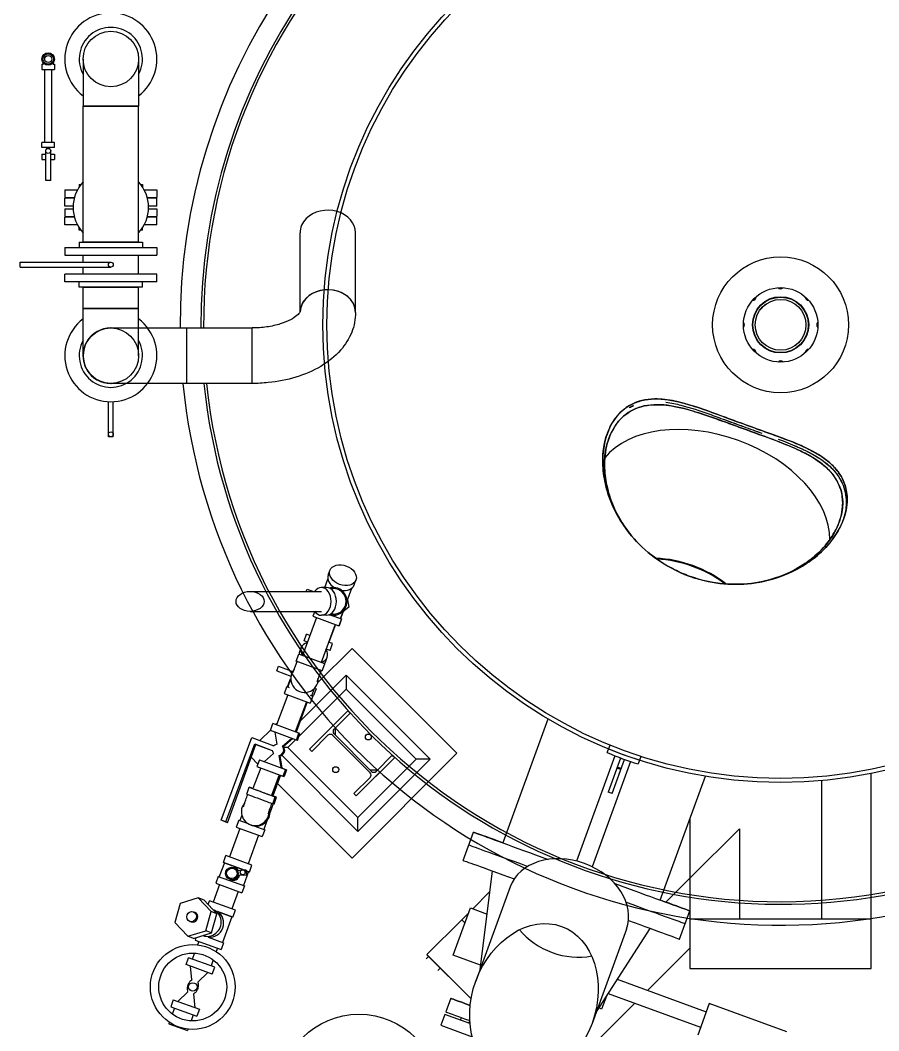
# Model space of a CAD drawing. Header units: metres. Extents: x 0 to 63075, y 0 to 44550.
# Drawn here: x 60052.5 to 60443.5, y 37240.8 to 37701.2 of the extents above; entities that cross this region are included whole.
import ezdxf

# ---------------------------------------------------------------- set-up
doc = ezdxf.new("R2010")
doc.units = ezdxf.units.M
doc.header["$LTSCALE"] = 75
for name, color, linetype in [('GSB', 7, 'Continuous'), ('ML6', 1, 'Continuous'), ('SL1', 8, 'Continuous')]:
    doc.layers.add(name, color=color, linetype=linetype)

# ---------------------------------------------------------------- blocks, each defined once
blk = doc.blocks.new('A$C6bae614f')
at = {"layer": 'SL1'}
for p, q in [((414254.4, 25759.3), (414254.4, 25616.3)), ((414422.6, 25759.3), (414422.6, 25616.3)), ((414129.4, 25743.4), (414134.2, 25743.4)), ((414129.4, 25743.4), (414129.4, 25727.5)), ((414129.4, 25727.5), (414167.5, 25727.5)), ((414132.6, 25748.8), (414132.6, 25743.4)), ((414137.8, 25506.5), (414137.8, 25727.5)), ((414159.2, 25506.5), (414159.2, 25727.5)), ((414162.8, 25743.4), (414167.5, 25743.4)), ((414164.4, 25743.4), (414164.4, 25748.8)), ((414167.5, 25743.4), (414167.5, 25727.5)), ((414254.3, 25203.5), (414254.4, 25616.3)), ((414422.6, 25616.3), (414254.3, 25616.3)), ((414254.3, 25616.3), (414422.6, 25616.3)), ((414422.6, 25616.3), (414254.3, 25616.3)), ((414254.3, 25616.3), (414254.3, 25616.3)), ((414254.4, 25616.3), (414422.6, 25616.3)), ((414254.4, 25616.3), (414254.4, 25616.3)), ((414254.4, 25616.3), (414422.6, 25616.3)), ((414422.6, 25616.3), (414422.6, 25616.3)), ((414422.6, 25203.4), (414422.6, 25616.3)), ((414422.6, 25616.3), (414422.6, 25616.3)), ((414254.3, 25530.3), (414254.3, 25530.3)), ((414254.3, 25530.3), (414254.3, 25530.3)), ((414254.3, 25530.3), (414254.3, 25530.3)), ((414254.3, 25530.3), (414254.3, 25530.3)), ((414422.6, 25530.3), (414422.6, 25530.3)), ((414422.6, 25530.3), (414422.6, 25530.3)), ((414422.6, 25530.3), (414422.6, 25530.3)), ((414422.6, 25530.3), (414422.6, 25530.3)), ((414167.5, 25506.5), (414129.4, 25506.5)), ((414129.4, 25490.7), (414129.4, 25506.5)), ((414167.5, 25490.7), (414129.4, 25490.7)), ((414141, 25390.5), (414141, 25480.5)), ((414144.6, 25486.9), (414142.3, 25490.7)), ((414152.4, 25486.9), (414154.7, 25490.7)), ((414156, 25390.5), (414156, 25480.5)), ((414167.5, 25490.7), (414167.5, 25506.5)), ((414129.4, 25470.4), (414141, 25470.4)), ((414129.4, 25470.4), (414129.4, 25454.5)), ((414129.4, 25454.5), (414141, 25454.5)), ((414156, 25470.4), (414167.5, 25470.4)), ((414156, 25454.5), (414167.5, 25454.5)), ((414167.5, 25470.4), (414167.5, 25454.5)), ((414156, 25390.5), (414141, 25390.5)), ((414198.8, 25362.7), (414237.4, 25362.7)), ((414198.8, 25362.7), (414198.8, 25338.8)), ((414242.4, 25378.5), (414247.5, 25378.5)), ((414242.4, 25378.5), (414242.4, 25371.3)), ((414429.4, 25378.5), (414434.5, 25378.5)), ((414434.5, 25378.5), (414434.5, 25371.3)), ((414439.5, 25362.7), (414478.2, 25362.7)), ((414478.2, 25362.7), (414478.2, 25338.8)), ((414198.8, 25338.8), (414228.1, 25338.8)), ((414227.6, 25337.2), (414198.8, 25337.2)), ((414198.8, 25313.4), (414198.8, 25337.2)), ((414448.9, 25338.8), (414478.2, 25338.8)), ((414478.2, 25337.2), (414449.3, 25337.2)), ((414478.2, 25313.4), (414478.2, 25337.2)), ((414224.3, 25313.4), (414198.8, 25313.4)), ((414198.8, 25305.2), (414224.3, 25305.2)), ((414198.8, 25305.2), (414198.8, 25281.4)), ((414478.2, 25313.4), (414452.7, 25313.4)), ((414452.7, 25305.2), (414478.2, 25305.2)), ((414478.2, 25305.2), (414478.2, 25281.3)), ((414198.8, 25281.4), (414227.6, 25281.4)), ((414228.1, 25279.8), (414198.8, 25279.8)), ((414198.8, 25255.9), (414198.8, 25279.8)), ((414478.2, 25279.7), (414448.9, 25279.7)), ((414449.3, 25281.3), (414478.2, 25281.3)), ((414478.2, 25255.9), (414478.2, 25279.7)), ((414237.4, 25255.9), (414198.8, 25255.9)), ((414242.4, 25240.1), (414242.4, 25247.3)), ((414247.5, 25240.1), (414242.4, 25240.1)), ((414434.5, 25240.1), (414429.4, 25240.1)), ((414434.5, 25240.1), (414434.5, 25247.3)), ((414478.2, 25255.9), (414439.5, 25255.9)), ((414242.4, 25203.4), (414434.5, 25203.4)), ((414242.4, 25203.4), (414242.4, 25187.6)), ((414422.6, 25203.4), (414254.3, 25203.5)), ((414254.3, 25203.4), (414254.3, 25203.5)), ((414254.3, 25203.4), (414422.6, 25203.4)), ((414422.6, 25203.4), (414422.6, 25203.4)), ((414434.5, 25203.4), (414434.5, 25187.6)), ((414912.3, 24992), (414912.3, 25231.9)), ((415080.6, 24990.6), (415080.6, 25231.9)), ((414198.8, 25187.6), (414478.2, 25187.6)), ((414198.8, 25187.6), (414198.8, 25163.8)), ((414478.2, 25187.6), (414478.2, 25163.8)), ((414063.6, 25127.9), (414063.6, 25142.9)), ((414063.6, 25142.9), (414338.5, 25142.9)), ((414198.8, 25163.8), (414478.2, 25163.8)), ((414254.3, 25142.9), (414254.3, 25163.8)), ((414422.6, 25107.1), (414422.6, 25163.8)), ((414063.6, 25127.9), (414338.5, 25127.9)), ((414254.3, 25107.1), (414254.3, 25127.9)), ((414478.2, 25107.1), (414198.8, 25107.1)), ((414198.8, 25083.2), (414198.8, 25107.1)), ((414478.2, 25083.2), (414198.8, 25083.2)), ((414242.4, 25067.4), (414242.4, 25083.2)), ((414434.5, 25067.4), (414434.5, 25083.2)), ((414478.2, 25083.2), (414478.2, 25107.1)), ((414434.5, 25067.4), (414242.4, 25067.4)), ((414254.3, 25002.3), (414254.3, 25067.4)), ((414422.6, 25067.4), (414254.3, 25067.4)), ((414254.3, 25067.4), (414422.6, 25067.4)), ((414254.3, 25067.4), (414254.3, 25067.4)), ((414422.6, 25002.3), (414422.6, 25067.4)), ((414422.6, 25067.4), (414422.6, 25067.4)), ((416371, 25062.5), (416374.2, 25065.8)), ((416340.9, 25031.9), (416342.8, 25033.9)), ((414254.3, 25002.3), (414254.3, 25002.3)), ((414422.6, 25002.3), (414254.3, 25002.3)), ((414254.3, 24859.3), (414254.3, 25002.3)), ((414254.3, 25002.3), (414422.6, 25002.3)), ((414422.6, 25002.3), (414254.3, 25002.3)), ((414254.3, 25002.3), (414422.6, 25002.3)), ((414254.3, 25002.3), (414422.6, 25002.3)), ((414254.3, 25002.3), (414254.3, 25002.3)), ((414422.6, 25002.3), (414422.6, 25002.3)), ((414422.6, 24859.3), (414422.6, 25002.3)), ((414422.6, 25002.3), (414422.6, 25002.3)), ((416306.7, 24997.2), (416324.4, 25015.2)), ((416288.4, 24978.5), (416290.2, 24980.4)), ((416482.6, 24959.2), (416479.9, 24956.4)), ((414338.5, 24943.4), (414767.5, 24943.4)), ((414567.5, 24943.4), (414567.5, 24775.1)), ((414767.5, 24775.1), (414767.5, 24943.4)), ((416256.9, 24946.6), (416259.6, 24949.3)), ((416451.2, 24927.2), (416449.3, 24925.3)), ((416432.8, 24908.6), (416415.1, 24890.6)), ((416398.6, 24873.8), (416396.7, 24871.9)), ((416368.5, 24843.2), (416365.3, 24840)), ((414767.5, 24775.1), (414338.5, 24775.1)), ((414331, 24613.4), (414331, 24719.8)), ((414346, 24613.4), (414346, 24719.8)), ((415911.8, 24701.8), (415911.4, 24701.6)), ((416244.7, 24648.9), (416244.7, 24648.8)), ((414346, 24613.4), (414331, 24613.4)), ((415849.2, 24608.8), (415847.1, 24603)), ((416494.7, 24543.1), (416494.7, 24543.1)), ((416547.3, 24354.7), (416547.3, 24354.7)), ((416560.5, 24362.8), (416560.5, 24362.8)), ((414997.6, 24193.4), (415003.1, 24208.1)), ((414987.1, 24155.9), (414996.7, 24181.6)), ((415076.4, 24164), (415081.9, 24178.8)), ((414760.9, 24144.1), (414977, 24144.1)), ((414931.3, 24144.1), (414934, 24151.3)), ((414934, 24151.3), (414953.3, 24144.1)), ((414992.7, 24155.9), (414977, 24155.9)), ((415004.1, 24152.8), (415012.9, 24152.8)), ((415054.9, 24115.4), (415069.5, 24154.5)), ((415056.2, 24118.8), (415060, 24096.4)), ((414760.9, 24083.7), (414977, 24083.7)), ((414956.7, 24083.2), (414951.4, 24069)), ((414951.4, 24069), (415030.2, 24039.7)), ((414951.8, 24068.9), (414951.7, 24068.6)), ((414951.7, 24068.6), (414962.5, 24064.7)), ((414992.7, 24071.9), (414977, 24071.9)), ((415012.9, 24075), (415004, 24075)), ((415006, 24072.4), (415037.9, 24060.6)), ((415043.8, 24085.3), (415035, 24061.7)), ((415035.3, 24061.8), (415042.7, 24082)), ((415060, 24096.4), (415042.5, 24081.9)), ((414962.5, 24064.9), (414919.6, 23949.6)), ((415019.1, 24043.9), (414976.2, 23928.6)), ((415019.5, 24043.7), (414999.9, 23989.9)), ((415037.9, 24060.6), (415030.2, 24039.7)), ((415030.3, 24040), (415030.7, 24039.8)), ((415038.3, 24060.7), (415030.7, 24039.8)), ((415035.1, 24061.9), (415038.3, 24060.7)), ((414924.4, 23993.8), (414932, 24014.6)), ((414942.4, 24010.9), (414932, 24014.6)), ((414934.7, 23990), (414924.4, 23993.8)), ((415011, 23985.9), (414999.1, 23990.2)), ((415003.4, 23965), (415011, 23985.9)), ((414900.8, 23932.9), (414908.5, 23953.8)), ((414987.3, 23924.4), (414908.5, 23953.8)), ((414910.5, 23959), (414916, 23973.8)), ((415070.1, 23971.4), (414966, 23867.4)), ((415003.4, 23965), (414991.4, 23969.4)), ((415388.2, 23653.2), (415070.1, 23971.4)), ((414841.6, 23902.9), (414846.9, 23916.9)), ((414846.9, 23916.9), (414889.6, 23901)), ((414890.8, 23896.9), (414903.7, 23931.8)), ((414979.6, 23903.6), (414900.8, 23932.9)), ((414979.6, 23903.6), (414987.3, 23924.4)), ((414989.3, 23929.7), (414994.8, 23944.5)), ((414841.6, 23902.9), (414884.4, 23887)), ((414912.5, 23750.1), (415052.3, 23889.9)), ((414976.6, 23904.7), (414963.6, 23869.8)), ((415052.3, 23889.9), (415052.3, 23847.5)), ((415306.9, 23635.3), (415052.3, 23889.9)), ((414872, 23855.5), (414864.2, 23834.7)), ((414872, 23855.5), (414879.5, 23852.7)), ((414882.1, 23877.7), (414874.5, 23856.8)), ((414874.5, 23856.8), (414875.7, 23856.4)), ((414883.8, 23878.1), (414875, 23854.4)), ((414882.1, 23877.7), (414883.4, 23877.2)), ((414875.4, 23830.6), (414841.3, 23739)), ((414864.2, 23834.7), (414943, 23805.4)), ((415052.3, 23847.5), (414908.1, 23703.3)), ((414950.8, 23826.2), (414943, 23805.4)), ((414943.3, 23829), (414950.8, 23826.2)), ((414947.8, 23827.3), (414956.6, 23851)), ((414948.7, 23829.8), (414953.5, 23828)), ((414961.1, 23848.9), (414953.5, 23828)), ((414956.5, 23850.6), (414961.1, 23848.9)), ((415264.5, 23635.3), (415052.3, 23847.5)), ((414931.9, 23809.6), (414897.9, 23718)), ((414933.9, 23808.8), (414900.6, 23717.2)), ((414940.6, 23665.8), (415057.3, 23782.4)), ((415064.5, 23775.2), (415015.3, 23726)), ((415057.3, 23782.4), (415064.5, 23775.2)), ((414822.4, 23722.3), (414830.2, 23743.1)), ((414909, 23713.8), (414830.2, 23743.1)), ((414843.5, 23744.9), (414838.6, 23740)), ((414940.6, 23665.8), (415012.7, 23737.8)), ((415019.5, 23730.3), (415015.3, 23726)), ((415019.5, 23730.3), (415019, 23729.7)), ((415664.2, 23757.1), (415527.4, 23381.3)), ((414673.2, 23450), (414766.4, 23700.7)), ((414766.4, 23700.7), (414833.3, 23675.8)), ((414823.3, 23724.7), (414790.4, 23691.8)), ((414901.2, 23693), (414822.4, 23722.3)), ((414825.1, 23721), (414825.2, 23721.3)), ((414837.1, 23716.7), (414825.1, 23721)), ((414842.7, 23680.5), (414837.1, 23716.9)), ((414911.7, 23713.1), (414897.9, 23718.2)), ((414901.2, 23693), (414909, 23713.8)), ((414904.1, 23692.3), (414911.7, 23713.1)), ((414997, 23707.8), (414947.8, 23658.5)), ((414997, 23707.8), (414947.8, 23658.5)), ((415124.7, 23593.9), (415010.9, 23707.8)), ((415124.7, 23593.9), (415010.9, 23707.8)), ((415015.3, 23712.1), (415129.1, 23598.3)), ((415015.3, 23712.1), (415129.1, 23598.3)), ((415019, 23729.7), (415019, 23708.5)), ((414687.2, 23444.8), (414775.3, 23681.4)), ((414691.8, 23442.6), (414778.2, 23679.8)), ((414775.3, 23681.4), (414828, 23661.8)), ((414778.4, 23679.8), (414778.1, 23679.5)), ((414778.2, 23679.8), (414828.1, 23661.7)), ((414858.6, 23674.6), (414886.6, 23698.4)), ((414861.6, 23673.6), (414889.3, 23697.5)), ((414875.6, 23670.7), (414863.6, 23670.7)), ((414898.8, 23693.9), (414875.6, 23670.7)), ((414875.6, 23670.7), (415087.7, 23458.6)), ((414904.1, 23692.3), (414901.3, 23693.3)), ((415844.1, 23655.1), (415852.4, 23677.9)), ((414764.1, 23641), (414784.6, 23620.5)), ((414832.1, 23652.1), (414804.1, 23628.2)), ((414848, 23646.2), (414853.7, 23609.8)), ((414851.2, 23645.1), (414857.1, 23608.7)), ((414856.8, 23647), (415087.7, 23416.1)), ((414947.8, 23658.5), (414940.6, 23665.8)), ((414947.8, 23658.5), (414940.6, 23665.8)), ((415070, 23335), (415388.2, 23653.2)), ((415199.4, 23640.3), (415082.7, 23523.6)), ((415143, 23598.3), (415192.2, 23647.5)), ((415192.2, 23647.5), (415199.4, 23640.3)), ((415867.3, 23645.5), (415751, 23326)), ((415884.7, 23638.7), (415847.2, 23535.6)), ((415884.7, 23638.7), (415896.5, 23634.5)), ((415884.8, 23638.7), (415884.7, 23638.7)), ((415946.4, 23643.6), (415938.1, 23620.9)), ((414792.9, 23608.7), (414769.5, 23545.9)), ((414789.5, 23633.7), (414781.7, 23612.9)), ((414781.7, 23612.9), (414860.5, 23583.5)), ((414785.2, 23611.6), (414785.1, 23611.3)), ((414785.1, 23611.3), (414792.8, 23608.5)), ((414789.5, 23633.7), (414868.3, 23604.4)), ((414853.6, 23610), (414871.7, 23603.4)), ((415087.7, 23458.6), (415264.5, 23635.3)), ((415087.7, 23416.1), (415306.9, 23635.3)), ((415306.9, 23635.3), (415264.5, 23635.3)), ((415914.2, 23628.4), (415798, 23308.9)), ((415859, 23531.4), (415896.5, 23634.5)), ((415885.3, 23603.8), (415873.6, 23608.1)), ((415886.3, 23606.6), (415874.6, 23610.8)), ((415896.5, 23634.5), (415896.5, 23634.5)), ((414849.4, 23587.7), (414826, 23524.9)), ((414852.9, 23586.4), (414830.1, 23523.6)), ((414868.3, 23604.4), (414860.5, 23583.5)), ((414860.6, 23583.8), (414864.1, 23582.5)), ((414871.7, 23603.4), (414864.1, 23582.5)), ((415075.5, 23530.8), (415124.7, 23580)), ((415075.5, 23530.8), (415124.7, 23580)), ((415154.8, 23595.7), (415082.7, 23523.6)), ((415146.7, 23602), (415125.4, 23602)), ((415143, 23598.3), (415147.2, 23602.6)), ((415147.2, 23602.6), (415146.7, 23602)), ((416004.8, 23207.6), (416141.6, 23583.4)), ((416644.7, 23000.2), (416644.7, 23592)), ((414750.6, 23529.2), (414758.4, 23550.1)), ((414843.8, 23561.3), (415070, 23335)), ((416494.7, 23150.2), (416494.7, 23570.1)), ((414841.2, 23519.6), (414826.1, 23525.1)), ((414829.4, 23499.9), (414837.2, 23520.8)), ((414833.6, 23498.7), (414841.2, 23519.6)), ((415082.7, 23523.6), (415075.5, 23530.8)), ((415082.7, 23523.6), (415075.5, 23530.8)), ((415859, 23531.4), (415847.2, 23535.6)), ((414830.6, 23499.8), (414821.3, 23474.2)), ((414829.5, 23500.2), (414830.6, 23499.8)), ((414833.6, 23498.7), (414829.5, 23500.2)), ((414735.5, 23465.7), (414729.3, 23448.8)), ((415087.7, 23416.1), (415087.7, 23458.6)), ((416094.7, 23454.7), (416094.7, 23000.2)), ((414687.2, 23444.8), (414673.2, 23450)), ((414677.7, 23447.7), (414677.9, 23448.2)), ((414691.8, 23442.6), (414677.7, 23447.7)), ((414729.9, 23425), (414698.4, 23338.5)), ((414726.4, 23449.9), (414718.8, 23429)), ((414718.8, 23429), (414797.8, 23400.3)), ((414726.4, 23449.9), (414754.7, 23439.6)), ((414762, 23436.1), (414762.4, 23436)), ((414764.9, 23435.1), (414764.5, 23435.2)), ((414772.6, 23433.1), (414805.4, 23421.1)), ((414811.7, 23447.8), (414802.4, 23422.2)), ((416094.7, 23274.4), (416244.7, 23424.4)), ((416244.7, 23424.4), (416244.7, 23150.2)), ((414786.6, 23404.3), (414755.1, 23317.9)), ((414805.4, 23421.1), (414797.8, 23400.3)), ((415406.7, 23328.2), (415437.9, 23413.9)), ((414679.7, 23321.7), (414687.3, 23342.6)), ((414766.3, 23313.8), (414687.3, 23342.6)), ((414682.7, 23320.6), (414667.4, 23278.8)), ((414743.7, 23298.4), (414679.7, 23321.7)), ((414682.7, 23320.6), (414743.7, 23298.4)), ((414712.5, 23306.3), (414712, 23306.5)), ((414713.8, 23305.8), (414714.3, 23305.7)), ((414716.8, 23304.7), (414716.4, 23304.9)), ((414758.7, 23292.9), (414766.3, 23313.8)), ((414664.4, 23279.8), (414656.8, 23259)), ((414664.4, 23279.8), (414743.4, 23251.1)), ((414699.5, 23270.5), (414699, 23270.7)), ((414733.2, 23297.6), (414723.1, 23296.9)), ((414750.1, 23283.8), (414723.9, 23281.9)), ((414735.7, 23285.1), (414739.4, 23283.7)), ((414755.7, 23294), (414740.4, 23252.2)), ((414740.8, 23299.1), (414744.5, 23297.8)), ((414749, 23298.8), (414743.1, 23298.3)), ((414749.3, 23296.3), (414755.7, 23294)), ((414758.7, 23292.9), (414749.3, 23296.3)), ((415458.4, 22997.4), (415496.2, 23295.6)), ((416094.7, 23274.4), (416021.7, 23201.4)), ((414668, 23254.9), (414648.5, 23201.5)), ((414656.8, 23259), (414735.8, 23230.2)), ((414700.8, 23270), (414701.2, 23269.9)), ((414703.8, 23268.9), (414703.4, 23269.1)), ((414743.4, 23251.1), (414735.8, 23230.2)), ((415549.6, 23247.9), (415445.5, 22962)), ((414603.6, 23214.2), (414548.5, 23197.5)), ((414642.7, 23172.8), (414603.6, 23214.2)), ((414621.1, 23207.9), (414603.6, 23214.2)), ((414724.7, 23234.2), (414705.2, 23180.8)), ((415436, 23181.2), (415488.3, 23233.6)), ((415488.3, 23233.5), (415436.1, 23181.2)), ((414548.5, 23197.5), (414532.4, 23139.4)), ((414660.2, 23166.4), (414621.1, 23207.9)), ((414633.4, 23194.8), (414637.4, 23205.5)), ((414716.4, 23176.8), (414637.4, 23205.5)), ((414655.2, 23176.2), (414648.7, 23178.6)), ((415376.9, 23041), (415428.9, 23183.8)), ((415428.9, 23183.8), (415479.7, 23165.3)), ((414588.7, 23172.2), (414592.9, 23170.7)), ((414626.7, 23114.7), (414642.7, 23172.8)), ((414660.2, 23166.4), (414642.7, 23172.8)), ((414644.1, 23108.3), (414660.2, 23166.4)), ((414708.8, 23155.9), (414662.1, 23172.9)), ((414662.2, 23172.9), (414705.8, 23157)), ((414705.8, 23157), (414677.5, 23079.4)), ((414708.8, 23155.9), (414716.4, 23176.8)), ((415297, 23042.2), (415403.1, 23148.2)), ((415403.1, 23148.2), (415423.3, 23168.5)), ((415423.3, 23168.5), (415403.1, 23148.2)), ((415403.1, 23148.2), (415412.5, 23138.8)), ((416063.1, 23089.3), (416094.3, 23175)), ((416644.7, 23150.2), (416094.7, 23150.2)), ((414532.4, 23139.4), (414571.5, 23098)), ((414578.1, 23143), (414582.2, 23141.5)), ((415902, 23119.6), (415797.9, 22833.7)), ((415973.5, 23121.9), (415810.8, 22869.1)), ((414571.5, 23098), (414626.7, 23114.7)), ((414589, 23091.6), (414571.5, 23098)), ((414589, 23091.6), (414644.1, 23108.3)), ((414596.7, 23093.9), (414593.9, 23086.2)), ((414593.9, 23086.2), (414672.9, 23057.4)), ((414626.4, 23097.2), (414619.1, 23099.9)), ((414644.1, 23108.3), (414626.7, 23114.7)), ((414633.9, 23095.3), (414680.5, 23078.3)), ((414605.1, 23082.2), (414601.4, 23072)), ((414661.7, 23061.5), (414658, 23051.3)), ((414680.5, 23078.3), (414672.9, 23057.4)), ((415966.3, 22933.9), (416094.7, 23062.3)), ((414566.9, 23011.9), (414574.5, 23032.8)), ((414653.5, 23004), (414574.5, 23032.8)), ((414592.2, 23046.9), (414585.6, 23028.7)), ((414648.9, 23026.3), (414642.3, 23008.1)), ((415295.2, 23029.8), (415302, 23036.7)), ((415296.8, 23041.9), (415297.1, 23042.1)), ((415431.1, 22907.8), (415296.8, 23041.9)), ((415431.1, 22908), (415297, 23042.2)), ((415460.1, 23010.7), (415376.9, 23041)), ((414645.8, 22983.2), (414566.9, 23011.9)), ((414584.6, 22965.3), (414580.1, 23007.1)), ((414645.8, 22983.2), (414653.5, 23004)), ((415330.5, 22994.5), (415337.4, 23001.4)), ((416094.7, 23000.2), (416644.7, 23000.2)), ((414602.3, 22958.9), (414632.6, 22988)), ((415874.1, 22967.5), (416144.4, 22869.1)), ((416010.2, 22977.8), (415966.4, 22933.9)), ((414528, 22905.2), (414520.4, 22884.3)), ((414528, 22905.2), (414607, 22876.5)), ((414571.6, 22929.5), (414541.2, 22900.4)), ((414589.2, 22923.1), (414593.7, 22881.3)), ((415369.3, 22909.8), (415354.2, 22868.5)), ((415841.4, 22916.6), (415827, 22877.2)), ((415846.4, 22924.4), (416127.3, 22822.1)), ((414520.4, 22884.3), (414599.4, 22855.6)), ((414531.5, 22880.3), (414524.9, 22862.1)), ((414607, 22876.5), (414599.4, 22855.6)), ((415927.4, 22894.9), (415789.5, 22756.9)), ((415791.8, 22759.4), (415927.3, 22894.9)), ((415827, 22877.2), (415818.1, 22880.4)), ((416153.3, 22893.5), (416118.4, 22797.7)), ((416388.2, 22808), (416153.3, 22893.5)), ((414588.2, 22859.6), (414581.6, 22841.5)), ((415351.2, 22860.8), (415339.3, 22827.9)), ((415427.7, 22833), (415351.2, 22860.8)), ((415398.9, 22843.4), (415401.7, 22851.2)), ((415424.5, 22834.1), (415427.1, 22841.2)), ((414515.8, 22837.1), (414514.1, 22832.4)), ((414514.1, 22832.4), (414570.8, 22811.8)), ((414572.5, 22816.4), (414570.8, 22811.8)), ((415339.3, 22827.9), (415434.3, 22793.3))]:
    blk.add_line(p, q, dxfattribs=at)
for centre, radius in [((416369.8, 24952.9), 1388.4), ((416369.8, 24952.9), 1376), ((414338.5, 25759.3), 84.1), ((414338.5, 25759.3), 84.1), ((414148.5, 25759.3), 19), ((414148.5, 25759.3), 15.9), ((414148.5, 25759.3), 10.7), ((414148.5, 25480.5), 7.5), ((414338.5, 25135.4), 7.5), ((416369.8, 24952.9), 206.1), ((416369.8, 24952.9), 113), ((416369.8, 24952.9), 85.3), ((416369.8, 24952.9), 84.1), ((416369.8, 24952.9), 77), ((414338.5, 24859.3), 84.1), ((414338.5, 24859.3), 84.1), ((414338.5, 24620.9), 7.5), ((415119.5, 23702.5), 9), ((415020.5, 23603.5), 9), ((414586.9, 22944.2), 128.6), ((414586.9, 22944.2), 102.9), ((414586.9, 22944.2), 12.9), ((415091.1, 22620.4), 241.3)]:
    blk.add_circle(centre, radius, dxfattribs=at)
for centre, radius, start, end in [((416369.8, 24952.9), 1750, 185.8289, 180.3095), ((416369.8, 24952.9), 1821.5, 111.6314, 180.2973), ((416369.8, 24952.9), 1821.5, 185.5993, 68.3648), ((416369.8, 24952.9), 1758, 110.2305, 180.3081), ((416369.8, 24952.9), 1758, 185.8023, 69.7657), ((414338.5, 25759.3), 139.7, 307.031, 232.9653), ((414338.5, 25759.3), 96, 331.1725, 208.8238), ((414338.5, 25309.3), 114.3, 137.3993, 222.5969), ((414338.5, 25309.3), 114.3, 317.3993, 42.5969), ((416369.8, 25073.5), 11.1, 225.5055, 314.4908), ((416284.4, 25038.2), 11.1, 270.5055, 359.4908), ((416455.1, 25038.2), 11.1, 180.5055, 269.4908), ((414338.5, 24859.3), 139.7, 127.031, 52.9653), ((416249.1, 24952.9), 11.1, 315.5055, 44.4907), ((416490.4, 24952.9), 11.1, 135.5055, 224.4908), ((414338.5, 24859.3), 84.1, 89.9981, 269.9981), ((414338.5, 24859.3), 84.1, 89.5564, 270.4398), ((414338.5, 24859.3), 96, 151.1725, 28.8238), ((416284.4, 24867.6), 11.1, 0.5055, 89.4908), ((416455.1, 24867.6), 11.1, 90.5055, 179.4908), ((416369.8, 24832.2), 11.1, 45.5055, 134.4908), ((415975.3, 24589.5), 129, 113.4312, 119.5111), ((415012.9, 24113.9), 42, 253.6386, 106.3576), ((415012.9, 24113.9), 38.9, 269.9981, 89.9981), ((414925.8, 23879.6), 42, 137.1869, 2.0094), ((415004, 23700.8), 9.8, 44.9982, 134.9982), ((415004, 23700.8), 9.8, 44.9981, 134.9981), ((415022.2, 23719.1), 9.8, 134.9982, 224.9982), ((415022.2, 23719.1), 9.8, 134.9981, 224.9981), ((414845.4, 23663.3), 17.4, 98.8105, 134.0255), ((414845.4, 23663.3), 17.4, 278.8105, 40.3857), ((414848.4, 23662.2), 17.4, 279.2005, 40.7757), ((414845.4, 23663.3), 17.4, 185.1707, 220.3857), ((416185.5, 24446.6), 862, 246.6727, 253.3235), ((416185.5, 24446.6), 849.6, 246.6241, 253.3722), ((415117.8, 23587), 9.8, 314.9982, 44.9982), ((415117.8, 23587), 9.8, 314.9981, 44.9981), ((415136.1, 23605.2), 9.8, 224.9982, 314.9982), ((415136.1, 23605.2), 9.8, 224.9981, 314.9981)]:
    blk.add_arc(centre, radius, start, end, dxfattribs=at)
for centre, major_axis, ratio, start_param, end_param in [((414996.5, 25231.9), (-84.1, 0), 0.819152, 3.141593, 5.604734), ((414996.5, 25231.9), (-84.1, 0), 0.819152, 5.604734, 6.283185), ((414996.5, 24990.6), (84.1, 0), 0.819152, 0, 3.120753), ((414996.5, 24990.6), (-84.1, 0), 0.819152, 3.141593, 5.604734), ((414996.5, 24990.6), (-84.1, 0), 0.819152, 5.604734, 6.262345), ((416160.3, 24377.5), (-349.1, 127.1), 0.642788, 4.712389, 6.068473), ((416160.3, 24377.5), (349.1, -127.1), 0.642788, 0.214712, 1.570796), ((416050, 24074.5), (-230.1, 83.8), 0.642788, 4.712389, 5.193048), ((416049.3, 24072.5), (229.8, -83.6), 0.642788, 1.107231, 2.034281), ((416050, 24074.5), (-230.1, 83.8), 0.642788, 4.231649, 4.712389), ((415037, 24178.7), (-39.4, 14.7), 0.707107, 0, 1.299523), ((414977, 24113.9), (0, 42), 0.707107, 2.371035, 7.053743), ((415037, 24178.7), (39.4, -14.7), 0.707107, 4.983662, 6.283185), ((414992.7, 24113.9), (0, 42), 0.707107, 3.141593, 6.283185), ((414955.4, 23959.1), (-39.4, 14.7), 0.707107, 5.512628, 7.053743), ((414949.9, 23944.4), (-39.4, 14.7), 0.707107, 0, 0.190809), ((414955.4, 23959.1), (39.4, -14.7), 0.707107, 5.512628, 7.053743), ((414949.9, 23944.4), (39.4, -14.7), 0.707107, 6.092377, 6.283185), ((414797.8, 23535.4), (39.4, -14.7), 0.000126, 2.37103, 7.053737), ((414797.8, 23535.4), (36.4, -13.5), 0.000126, 2.459317, 6.965449), ((414790, 23514.6), (39.4, -14.7), 0.000126, 3.141593, 6.283185), ((414776.4, 23475.6), (-14.4, -39.5), 0.999828, 4.705583, 8.260984), ((414776.4, 23475.6), (-14.4, -39.5), 0.999828, 4.337937, 4.705583), ((414776.7, 23475.5), (-14.4, -39.5), 0.999828, 0, 2.002603), ((414778.9, 23474.7), (-14.4, -39.5), 0.999828, 6.256058, 8.403447), ((414779.3, 23474.6), (-14.4, -39.5), 0.999828, 0.190693, 2.139021), ((415766.1, 23294.5), (-328.2, 119.5), 0.000235, 5.526729, 7.541535), ((415752, 23255.8), (-328.2, 119.5), 0.000235, 0, 1.099442), ((415725.8, 23183.7), (-176.2, 64.1), 0.765978, 4.712389, 6.283185), ((414706, 23288.4), (6.5, 17.9), 0.999445, 5.133711, 6.283185), ((414707.3, 23287.9), (6.5, 17.9), 0.999445, 5.554137, 6.31843), ((414707.8, 23287.8), (6.5, 17.9), 0.999445, 5.56661, 6.283185), ((414709.9, 23287), (6.5, 17.9), 0.999445, 5.621186, 6.342997), ((415734.9, 23208.8), (-328.2, 119.5), 0.000235, 6.283185, 7.29823), ((415725.8, 23183.7), (176.2, -64.1), 0.765978, 0, 1.570796), ((414706, 23288.4), (-6.5, -17.9), 0.999445, 0, 1.992119), ((414707.3, 23287.9), (-6.5, -17.9), 0.999445, 6.24794, 7.886236), ((414707.8, 23287.8), (-6.5, -17.9), 0.999445, 0, 1.615293), ((414709.9, 23287), (-6.5, -17.9), 0.999445, 6.223374, 7.950547), ((414710.4, 23286.8), (-6.5, -17.9), 0.999445, 0.790973, 1.679327), ((415766.1, 23294.5), (328.2, -119.5), 0.000235, 5.024836, 7.039642), ((414633.5, 23139.4), (14.4, 39.5), 0.931922, 3.10802, 6.260195), ((415752, 23255.8), (328.2, -119.5), 0.000235, 5.183743, 6.283185), ((414587.6, 23156.1), (-5.3, -14.6), 0.931922, 0, 2.704213), ((414587.6, 23156.1), (5.3, 14.6), 0.931922, 5.845806, 6.283185), ((414641.1, 23136.6), (14.4, 39.5), 0.931922, 3.332286, 6.093751), ((415725.8, 23183.7), (176.2, -64.1), 0.765978, 4.041656, 5.383122), ((415734.9, 23208.8), (328.2, -119.5), 0.000235, 5.268141, 6.283185), ((415596, 22827.3), (-226.7, 82.5), 0.000235, 5.544885, 7.021601), ((415581, 22786), (-226.7, 82.5), 0.000235, 0, 0.824501)]:
    blk.add_ellipse(centre, major_axis=major_axis, ratio=ratio, start_param=start_param, end_param=end_param, dxfattribs=at)
for centre, major_axis, ratio in [((415042.5, 24193.4), (39.4, -14.7), 0.707107), ((414760.9, 24113.9), (42.7, 0), 0.707107), ((414705.5, 23288.6), (-6.5, -17.9), 0.999445), ((414705.5, 23288.6), (-5.4, -14.9), 0.999445), ((414738.3, 23292.1), (2.57, 7.05), 0.999445), ((414749.5, 23291.3), (0.54, -7.48), 0.030407), ((414583.4, 23157.6), (5.3, 14.6), 0.931922), ((415621.7, 22897.8), (-83.7, -230), 0.765978)]:
    blk.add_ellipse(centre, major_axis=major_axis, ratio=ratio, dxfattribs=at)
for points, knots in [([(414912.6, 24992.6), (414912.6, 24992.6), (414912.5, 24992.2), (414912.1, 24991.5), (414911.1, 24989.8), (414908.3, 24985.9), (414902.6, 24981.1), (414897.9, 24977.1), (414891.3, 24972.6), (414883.1, 24968.3), (414874.5, 24963.8), (414864.1, 24959.4), (414852.3, 24955.7), (414839.9, 24951.8), (414825.9, 24948.6), (414811.2, 24946.5), (414797.1, 24944.5), (414782.3, 24943.4), (414767.5, 24943.4)], [4.907183, 4.907183, 4.907183, 4.907183, 5.026548, 5.026548, 5.026548, 5.30981, 5.30981, 5.30981, 5.540956, 5.540956, 5.540956, 5.781658, 5.781658, 5.781658, 6.037286, 6.037286, 6.037286, 6.283185, 6.283185, 6.283185, 6.283185]), ([(415080.6, 24990.6), (415080.6, 24970.1), (415076.5, 24949.7), (415069.2, 24931), (415061.2, 24910.6), (415049.4, 24892.3), (415035.5, 24876.4), (415018.2, 24856.6), (414997.6, 24840.4), (414975.1, 24827), (414951.8, 24813.2), (414926.3, 24802.3), (414899.5, 24794.1), (414872.6, 24786), (414844.4, 24780.5), (414815.6, 24777.6), (414799.7, 24775.9), (414783.6, 24775.1), (414767.5, 24775.1)], [4.712389, 4.712389, 4.712389, 4.712389, 4.933801, 4.933801, 4.933801, 5.176985, 5.176985, 5.176985, 5.480542, 5.480542, 5.480542, 5.794701, 5.794701, 5.794701, 6.10886, 6.10886, 6.10886, 6.283185, 6.283185, 6.283185, 6.283185]), ([(415844.4, 24623.4), (415834.9, 24598.4), (415829.7, 24566.9), (415830.4, 24533.8), (415830.9, 24512.9), (415833.7, 24491.3), (415838.3, 24470.8), (415839.8, 24464), (415841.5, 24457.3), (415843.4, 24450.6), (415855.1, 24410.1), (415875.2, 24369), (415903, 24331.5), (415921.5, 24306.5), (415943.4, 24283.1), (415968, 24262.5), (415992.5, 24242), (416019.8, 24224.1), (416048.3, 24209.8), (416062.6, 24202.6), (416077.2, 24196.3), (416092.1, 24190.8), (416129.6, 24177.1), (416169.7, 24168.8), (416209.8, 24166.5), (416241.9, 24164.6), (416274.1, 24166.5), (416305, 24172.1), (416335.9, 24177.6), (416365.6, 24186.7), (416392.9, 24198.6), (416413.3, 24207.6), (416432.4, 24218.1), (416449.8, 24229.6), (416472.9, 24244.9), (416495.2, 24264.2), (416513.6, 24285.2), (416527.3, 24301), (416538.8, 24317.8), (416547.6, 24334.2), (416550.6, 24339.7), (416553.2, 24345.2), (416555.6, 24350.6), (416564.7, 24370.9), (416570.5, 24393.4), (416571.5, 24415.1), (416572.3, 24431.4), (416570.4, 24447.3), (416566.3, 24461.7), (416565, 24466.5), (416563.4, 24471.1), (416561.6, 24475.6), (416553.3, 24497.1), (416538.2, 24517.4), (416518.1, 24535), (416503, 24548.2), (416485, 24559.8), (416465.9, 24570), (416459.6, 24573.4), (416453.1, 24576.7), (416446.6, 24579.8), (416421.6, 24591.8), (416391.3, 24603.6), (416358.9, 24615.4), (416342.7, 24621.3), (416326, 24627.3), (416309.3, 24633.3), (416292.7, 24639.2), (416276, 24645.2), (416259.9, 24651.1), (416227.6, 24662.7), (416193.6, 24675.7), (416161.2, 24687.4), (416136.9, 24696.2), (416113.5, 24704.3), (416092, 24710.6), (416084.8, 24712.8), (416077.9, 24714.7), (416071.1, 24716.5), (416043, 24723.9), (416014.3, 24728.6), (415987.6, 24728.1), (415974.2, 24727.8), (415961.4, 24726.2), (415949.4, 24723.2), (415937.3, 24720.3), (415926.1, 24715.9), (415916, 24710.6), (415899, 24701.7), (415882.7, 24688), (415869.6, 24670.6), (415859.7, 24657.5), (415851.7, 24642.5), (415845.6, 24626.7), (415845.2, 24625.6), (415844.8, 24624.5), (415844.4, 24623.4)], [-4513.890708, -4513.890708, -4513.890708, -4513.890708, -4401.358609, -4401.358609, -4401.358609, -4330.215052, -4330.215052, -4330.215052, -4306.500534, -4306.500534, -4306.500534, -4163.887345, -4163.887345, -4163.887345, -4068.811886, -4068.811886, -4068.811886, -3973.736428, -3973.736428, -3973.736428, -3926.198698, -3926.198698, -3926.198698, -3807.353391, -3807.353391, -3807.353391, -3712.277146, -3712.277146, -3712.277146, -3617.2009, -3617.2009, -3617.2009, -3545.893716, -3545.893716, -3545.893716, -3451.034419, -3451.034419, -3451.034419, -3379.889946, -3379.889946, -3379.889946, -3356.175122, -3356.175122, -3356.175122, -3266.634547, -3266.634547, -3266.634547, -3199.479115, -3199.479115, -3199.479115, -3177.093971, -3177.093971, -3177.093971, -3069.922869, -3069.922869, -3069.922869, -2989.544542, -2989.544542, -2989.544542, -2962.751767, -2962.751767, -2962.751767, -2860.060063, -2860.060063, -2860.060063, -2808.714212, -2808.714212, -2808.714212, -2757.36836, -2757.36836, -2757.36836, -2654.678488, -2654.678488, -2654.678488, -2577.661085, -2577.661085, -2577.661085, -2551.988617, -2551.988617, -2551.988617, -2444.818962, -2444.818962, -2444.818962, -2391.234135, -2391.234135, -2391.234135, -2337.649308, -2337.649308, -2337.649308, -2248.108342, -2248.108342, -2248.108342, -2180.952617, -2180.952617, -2180.952617, -2176.241401, -2176.241401, -2176.241401, -2176.241401]), ([(415844.4, 24623.4), (415852.3, 24645.8), (415864.7, 24666.7), (415880, 24682.9), (415890.9, 24694.5), (415903.3, 24703.7), (415916, 24710.7), (415936.2, 24721.7), (415960.8, 24727.6), (415987.5, 24728.1), (416007.6, 24728.5), (416028.8, 24725.8), (416050, 24721.4), (416057.1, 24719.9), (416064.1, 24718.3), (416071.1, 24716.5), (416098, 24709.6), (416128.8, 24699.1), (416161.2, 24687.4), (416177.4, 24681.5), (416194, 24675.3), (416210.6, 24669.2), (416227.2, 24663.1), (416243.8, 24657), (416259.9, 24651), (416292.1, 24639.2), (416326.6, 24627.3), (416358.9, 24615.5), (416383.2, 24606.6), (416406.2, 24597.7), (416426.8, 24588.8), (416433.7, 24585.8), (416440.3, 24582.8), (416446.6, 24579.8), (416472.9, 24567.5), (416498, 24552.6), (416518, 24535), (416528.1, 24526.2), (416536.9, 24516.7), (416544.2, 24506.7), (416551.5, 24496.7), (416557.3, 24486.2), (416561.7, 24475.6), (416569, 24457.9), (416572.6, 24436.9), (416571.5, 24415.1), (416570.6, 24398.8), (416567.1, 24382.1), (416561.6, 24366.2), (416559.8, 24360.9), (416557.8, 24355.6), (416555.6, 24350.5), (416544.3, 24323.5), (416524.3, 24294.7), (416499.1, 24269.8), (416484, 24254.8), (416467, 24241.2), (416449.7, 24229.6), (416415.2, 24206.3), (416373.3, 24187.7), (416327.9, 24176.8), (416297.7, 24169.6), (416265.9, 24165.8), (416233.8, 24165.8), (416201.8, 24165.8), (416169.5, 24169.6), (416138.4, 24177), (416122.8, 24180.6), (416107.6, 24185.2), (416092.6, 24190.6), (416055.1, 24204.3), (416019.1, 24223.6), (415986.8, 24247.6), (415961, 24266.8), (415937.6, 24289), (415917.5, 24313.1), (415897.4, 24337.2), (415880.5, 24363.3), (415867.3, 24389.9), (415857.3, 24409.9), (415849.5, 24430.2), (415843.6, 24450.2), (415835.7, 24476.8), (415831, 24505.9), (415830.5, 24533.8), (415830.1, 24554.7), (415832, 24575), (415835.9, 24593.3), (415837.1, 24599.4), (415838.6, 24605.3), (415840.3, 24610.9), (415841.5, 24615.1), (415842.9, 24619.3), (415844.4, 24623.4)], [0, 0, 0, 0, 0.040319, 0.040319, 0.040319, 0.069047, 0.069047, 0.069047, 0.114892, 0.114892, 0.114892, 0.149276, 0.149276, 0.149276, 0.160737, 0.160737, 0.160737, 0.204666, 0.204666, 0.204666, 0.22663, 0.22663, 0.22663, 0.248595, 0.248595, 0.248595, 0.292524, 0.292524, 0.292524, 0.325471, 0.325471, 0.325471, 0.336454, 0.336454, 0.336454, 0.382299, 0.382299, 0.382299, 0.405222, 0.405222, 0.405222, 0.428145, 0.428145, 0.428145, 0.466449, 0.466449, 0.466449, 0.495176, 0.495176, 0.495176, 0.504752, 0.504752, 0.504752, 0.555476, 0.555476, 0.555476, 0.58591, 0.58591, 0.58591, 0.646918, 0.646918, 0.646918, 0.687589, 0.687589, 0.687589, 0.728261, 0.728261, 0.728261, 0.748597, 0.748597, 0.748597, 0.799436, 0.799436, 0.799436, 0.840108, 0.840108, 0.840108, 0.880779, 0.880779, 0.880779, 0.911283, 0.911283, 0.911283, 0.951861, 0.951861, 0.951861, 0.982295, 0.982295, 0.982295, 0.992439, 0.992439, 0.992439, 1, 1, 1, 1]), ([(416301.9, 24171.5), (416330.1, 24176.7), (416357.2, 24184.9), (416382.2, 24195.5), (416402.1, 24203.9), (416420.6, 24213.8), (416437.4, 24224.6), (416459.9, 24239.1), (416481.6, 24257.2), (416499.5, 24277.2), (416513, 24292.1), (416524.3, 24308), (416533.1, 24323.7), (416536, 24328.9), (416538.6, 24334.1), (416541, 24339.2), (416550.1, 24358.6), (416556.2, 24380.3), (416557.7, 24401.2), (416558.8, 24417), (416557.4, 24432.3), (416554, 24446.2), (416552.9, 24450.8), (416551.5, 24455.3), (416549.9, 24459.8), (416544, 24475.9), (416534.8, 24491.6), (416522.3, 24505.9), (416509.8, 24520.2), (416494.1, 24533.1), (416476.5, 24544.6), (416464.8, 24552.3), (416452.3, 24559.3), (416439.6, 24565.7), (416415.1, 24578.2), (416385.2, 24590.4), (416353.2, 24602.5), (416337.2, 24608.6), (416320.7, 24614.6), (416304.2, 24620.7), (416287.7, 24626.7), (416271.3, 24632.7), (416255.3, 24638.5), (416223.3, 24650), (416189.5, 24662.7), (416157.2, 24673.9), (416133, 24682.3), (416109.7, 24689.9), (416088.3, 24695.8), (416081.1, 24697.8), (416074.1, 24699.6), (416067.4, 24701.2), (416039.6, 24707.9), (416011.1, 24711.8), (415984.9, 24710.4), (415971.7, 24709.8), (415959.2, 24707.8), (415947.4, 24704.5), (415935.7, 24701.2), (415924.8, 24696.6), (415915, 24691)], [933.984484, 933.984484, 933.984484, 933.984484, 1020.885388, 1020.885388, 1020.885388, 1089.67124, 1089.67124, 1089.67124, 1181.035807, 1181.035807, 1181.035807, 1249.559232, 1249.559232, 1249.559232, 1272.400374, 1272.400374, 1272.400374, 1359.013547, 1359.013547, 1359.013547, 1423.973427, 1423.973427, 1423.973427, 1445.62672, 1445.62672, 1445.62672, 1524.75777, 1524.75777, 1524.75777, 1603.888819, 1603.888819, 1603.888819, 1656.642852, 1656.642852, 1656.642852, 1758.382845, 1758.382845, 1758.382845, 1809.252842, 1809.252842, 1809.252842, 1860.122839, 1860.122839, 1860.122839, 1961.862831, 1961.862831, 1961.862831, 2038.167826, 2038.167826, 2038.167826, 2063.602824, 2063.602824, 2063.602824, 2169.110889, 2169.110889, 2169.110889, 2221.864921, 2221.864921, 2221.864921, 2274.618953, 2274.618953, 2274.618953, 2274.618953]), ([(415915, 24691), (415934.5, 24702.6), (415958.6, 24709.2), (415984.8, 24710.5), (416004.5, 24711.4), (416025.5, 24709.4), (416046.5, 24705.6), (416053.5, 24704.3), (416060.5, 24702.8), (416067.4, 24701.2), (416094.2, 24695), (416124.9, 24685.1), (416157.2, 24673.9), (416173.4, 24668.2), (416189.9, 24662.3), (416206.4, 24656.3), (416222.9, 24650.3), (416239.4, 24644.3), (416255.3, 24638.4), (416287.2, 24626.7), (416321.3, 24614.7), (416353.2, 24602.6), (416377.2, 24593.5), (416399.9, 24584.3), (416420.2, 24575), (416426.9, 24571.9), (416433.4, 24568.8), (416439.6, 24565.7), (416465.2, 24553), (416489.5, 24537.6), (416508.7, 24519.7), (416518.4, 24510.8), (416526.7, 24501.2), (416533.6, 24491.1), (416540.5, 24481.1), (416545.8, 24470.5), (416549.8, 24460), (416556.3, 24442.6), (416559.3, 24422.2), (416557.7, 24401.2), (416556.5, 24385.5), (416552.7, 24369.4), (416547.1, 24354.1), (416545.3, 24349.1), (416543.2, 24344.1), (416541, 24339.2), (416529.7, 24313.4), (416510, 24286.2), (416485.4, 24262.6), (416470.6, 24248.4), (416454.1, 24235.6), (416437.4, 24224.6), (416403.8, 24202.6), (416363.3, 24185.2), (416319.4, 24175.1), (416314.4, 24174), (416309.4, 24172.9), (416304.3, 24172)], [-2274.618953, -2274.618953, -2274.618953, -2274.618953, -2169.110889, -2169.110889, -2169.110889, -2089.97984, -2089.97984, -2089.97984, -2063.602824, -2063.602824, -2063.602824, -1961.862831, -1961.862831, -1961.862831, -1910.992835, -1910.992835, -1910.992835, -1860.122839, -1860.122839, -1860.122839, -1758.382845, -1758.382845, -1758.382845, -1682.07785, -1682.07785, -1682.07785, -1656.642852, -1656.642852, -1656.642852, -1551.134786, -1551.134786, -1551.134786, -1498.380753, -1498.380753, -1498.380753, -1445.62672, -1445.62672, -1445.62672, -1359.013547, -1359.013547, -1359.013547, -1294.053667, -1294.053667, -1294.053667, -1272.400374, -1272.400374, -1272.400374, -1158.194665, -1158.194665, -1158.194665, -1089.67124, -1089.67124, -1089.67124, -952.099535, -952.099535, -952.099535, -936.482895, -936.482895, -936.482895, -936.482895]), ([(416021.9, 24718), (416029.9, 24717), (416038, 24715.7), (416046, 24714.1), (416053.1, 24712.6), (416060.2, 24711), (416067.3, 24709.3), (416094.3, 24702.6), (416125.4, 24692.2), (416158, 24680.5), (416174.4, 24674.7), (416191.1, 24668.5), (416207.8, 24662.4), (416224.5, 24656.3), (416241.2, 24650.1), (416257.4, 24644.2), (416275.6, 24637.5), (416294.5, 24630.8), (416313.3, 24624.1)], [157.704364, 157.704364, 157.704364, 157.704364, 188.160795, 188.160795, 188.160795, 215.040909, 215.040909, 215.040909, 318.299651, 318.299651, 318.299651, 369.929022, 369.929022, 369.929022, 421.558393, 421.558393, 421.558393, 479.546237, 479.546237, 479.546237, 479.546237]), ([(415915, 24691), (415894.5, 24679.9), (415875.9, 24660.9), (415862.5, 24637.7), (415854.5, 24623.8), (415848.4, 24608.3), (415844.1, 24592.9), (415838, 24571.2), (415835, 24545.5), (415836, 24518.7), (415836.7, 24498.6), (415839.8, 24477.9), (415844.4, 24458.3), (415845.9, 24451.7), (415847.7, 24445.3), (415849.6, 24438.9), (415861.4, 24400.1), (415881.2, 24360.7), (415908.4, 24324.7), (415911, 24321.2), (415913.8, 24317.6), (415916.6, 24314.1)], [0, 0, 0, 0, 108.266467, 108.266467, 108.266467, 173.226347, 173.226347, 173.226347, 264.590913, 264.590913, 264.590913, 333.114338, 333.114338, 333.114338, 355.955479, 355.955479, 355.955479, 493.527184, 493.527184, 493.527184, 507.182456, 507.182456, 507.182456, 507.182456]), ([(415918.4, 24312.1), (415900.6, 24333.8), (415885.4, 24357), (415873.3, 24380.7), (415863.5, 24399.9), (415855.7, 24419.4), (415849.8, 24438.6), (415841.9, 24464), (415836.9, 24491.9), (415836, 24518.7), (415835.3, 24538.8), (415836.8, 24558.3), (415840.2, 24575.9), (415841.3, 24581.8), (415842.6, 24587.4), (415844.1, 24592.9), (415849.6, 24613.6), (415858.9, 24634.1), (415871.2, 24651.1), (415880.4, 24663.9), (415891.4, 24674.7), (415903.1, 24683.2), (415907, 24686.1), (415911, 24688.6), (415915, 24691)], [-509.937805, -509.937805, -509.937805, -509.937805, -424.741332, -424.741332, -424.741332, -355.955479, -355.955479, -355.955479, -264.590913, -264.590913, -264.590913, -196.067489, -196.067489, -196.067489, -173.226347, -173.226347, -173.226347, -86.613174, -86.613174, -86.613174, -21.653293, -21.653293, -21.653293, 0, 0, 0, 0]), ([(416200.1, 24665.3), (416213.2, 24660.4), (416227.9, 24655.1), (416241.8, 24650), (416247.2, 24648), (416252.4, 24646.1), (416257.5, 24644.2), (416275, 24637.8), (416295.5, 24630.5), (416313.2, 24624.1), (416313.2, 24624.1), (416313.3, 24624.1), (416313.3, 24624.1)], [373.327641, 373.327641, 373.327641, 373.327641, 414.862508, 414.862508, 414.862508, 430.870821, 430.870821, 430.870821, 486.900495, 486.900495, 486.900495, 487.024227, 487.024227, 487.024227, 487.024227]), ([(416362.1, 24606.3), (416402.7, 24591.1), (416440.4, 24575.8), (416472, 24557.6), (416487.8, 24548.4), (416502, 24538.6), (416514.4, 24527.8), (416526.8, 24517), (416537.2, 24505.2), (416545.5, 24492.6), (416551.1, 24484.1), (416555.6, 24475.3), (416559.3, 24466.2), (416566.4, 24448.4), (416569.8, 24427.4), (416568.5, 24405.8), (416568.4, 24403.5), (416568.2, 24401.2), (416568, 24398.9)], [540.719692, 540.719692, 540.719692, 540.719692, 678.308686, 678.308686, 678.308686, 747.085168, 747.085168, 747.085168, 815.86165, 815.86165, 815.86165, 861.712638, 861.712638, 861.712638, 951.01368, 951.01368, 951.01368, 960.463934, 960.463934, 960.463934, 960.463934]), ([(416413.6, 24585.9), (416417.5, 24584.3), (416421.3, 24582.6), (416425.1, 24581), (416431.9, 24577.9), (416438.5, 24574.9), (416444.9, 24571.8), (416471.2, 24559.2), (416496.2, 24544), (416516.2, 24526.2), (416526.1, 24517.3), (416534.9, 24507.7), (416542.1, 24497.6), (416549.3, 24487.5), (416555, 24476.8), (416559.3, 24466.1), (416562.7, 24457.5), (416565.3, 24448.2), (416566.9, 24438.4)], [588.281802, 588.281802, 588.281802, 588.281802, 602.261193, 602.261193, 602.261193, 628.075879, 628.075879, 628.075879, 735.596334, 735.596334, 735.596334, 789.356561, 789.356561, 789.356561, 843.116789, 843.116789, 843.116789, 886.352906, 886.352906, 886.352906, 886.352906]), ([(416568.7, 24417), (416568.8, 24413.3), (416568.7, 24409.5), (416568.5, 24405.7), (416567.5, 24389.8), (416564, 24373.5), (416558.6, 24358)], [916.793116, 916.793116, 916.793116, 916.793116, 932.417239, 932.417239, 932.417239, 997.986098, 997.986098, 997.986098, 997.986098]), ([(414740.6, 23490.8), (414741.6, 23493.9), (414742.9, 23497.8), (414744.6, 23502.6), (414745.5, 23505.4), (414746.6, 23508.4), (414747.8, 23511.7), (414749.5, 23516.7), (414751.5, 23522.3), (414753.7, 23528.1)], [0.07277331, 0.07277331, 0.07277331, 0.07277331, 0.09594768, 0.09594768, 0.09594768, 0.10918651, 0.10918651, 0.10918651, 0.12898334, 0.12898334, 0.12898334, 0.12898334]), ([(414826.5, 23501), (414824.7, 23496), (414822.9, 23491.1), (414821.4, 23486.8), (414819.7, 23481.9), (414818.1, 23477.6), (414817, 23474.1), (414816, 23471.4), (414815.3, 23469.2), (414814.9, 23467.9)], [0.02262939, 0.02262939, 0.02262939, 0.02262939, 0.03987216, 0.03987216, 0.03987216, 0.05944711, 0.05944711, 0.05944711, 0.07471787, 0.07471787, 0.07471787, 0.07471787]), ([(414584.6, 22965.3), (414584.3, 22965.1), (414583.9, 22964.9), (414583.6, 22964.7), (414581.8, 22963.6), (414580, 22962.1), (414578.5, 22960.4), (414576.5, 22958.2), (414574.7, 22955.5), (414573.3, 22952.6), (414571.7, 22949.3), (414570.7, 22945.6), (414570.2, 22942), (414569.8, 22938.5), (414570, 22935.2), (414570.7, 22932.2), (414570.9, 22931.3), (414571.2, 22930.4), (414571.6, 22929.5)], [0.635703, 0.635703, 0.635703, 0.635703, 0.70005, 0.70005, 0.70005, 1.024067, 1.024067, 1.024067, 1.43199, 1.43199, 1.43199, 1.906884, 1.906884, 1.906884, 2.35788, 2.35788, 2.35788, 2.50589, 2.50589, 2.50589, 2.50589]), ([(414602.3, 22958.9), (414602.4, 22958.5), (414602.6, 22958.1), (414602.7, 22957.7), (414603.3, 22955.7), (414603.7, 22953.5), (414603.8, 22951.2), (414603.9, 22948.2), (414603.6, 22945), (414602.7, 22941.9), (414601.8, 22938.3), (414600.2, 22934.8), (414598.3, 22931.7), (414596.4, 22928.9), (414594.1, 22926.4), (414591.7, 22924.6), (414590.9, 22924), (414590, 22923.5), (414589.2, 22923.1)], [0.635703, 0.635703, 0.635703, 0.635703, 0.70005, 0.70005, 0.70005, 1.024067, 1.024067, 1.024067, 1.43199, 1.43199, 1.43199, 1.906884, 1.906884, 1.906884, 2.35788, 2.35788, 2.35788, 2.50589, 2.50589, 2.50589, 2.50589])]:
    blk.add_open_spline(points, degree=3, knots=knots, dxfattribs=at)
blk.add_open_spline([(415911.7, 24701.8), (415915.7, 24704), (415919.8, 24706), (415924, 24707.9)], degree=3, dxfattribs=at)
blk = doc.blocks.new('zw$15D4')
at = {"layer": 'ML6', "xscale": 0.2502808837766805, "yscale": 0.2502808837766805, "zscale": 0.2502808837766805}
blk.add_blockref('A$C6bae614f', (-85544.74, -3177.34), dxfattribs=at)

msp = doc.modelspace()

# ---------------------------------------------------------------- block references
at = {"layer": 'GSB', "xscale": 0.6000000000000068, "yscale": 0.6000000000000068, "zscale": 0.6000000000000068}
msp.add_blockref('zw$15D4', (49200, 35721.63), dxfattribs=at)

doc.saveas('drawing.dxf')
